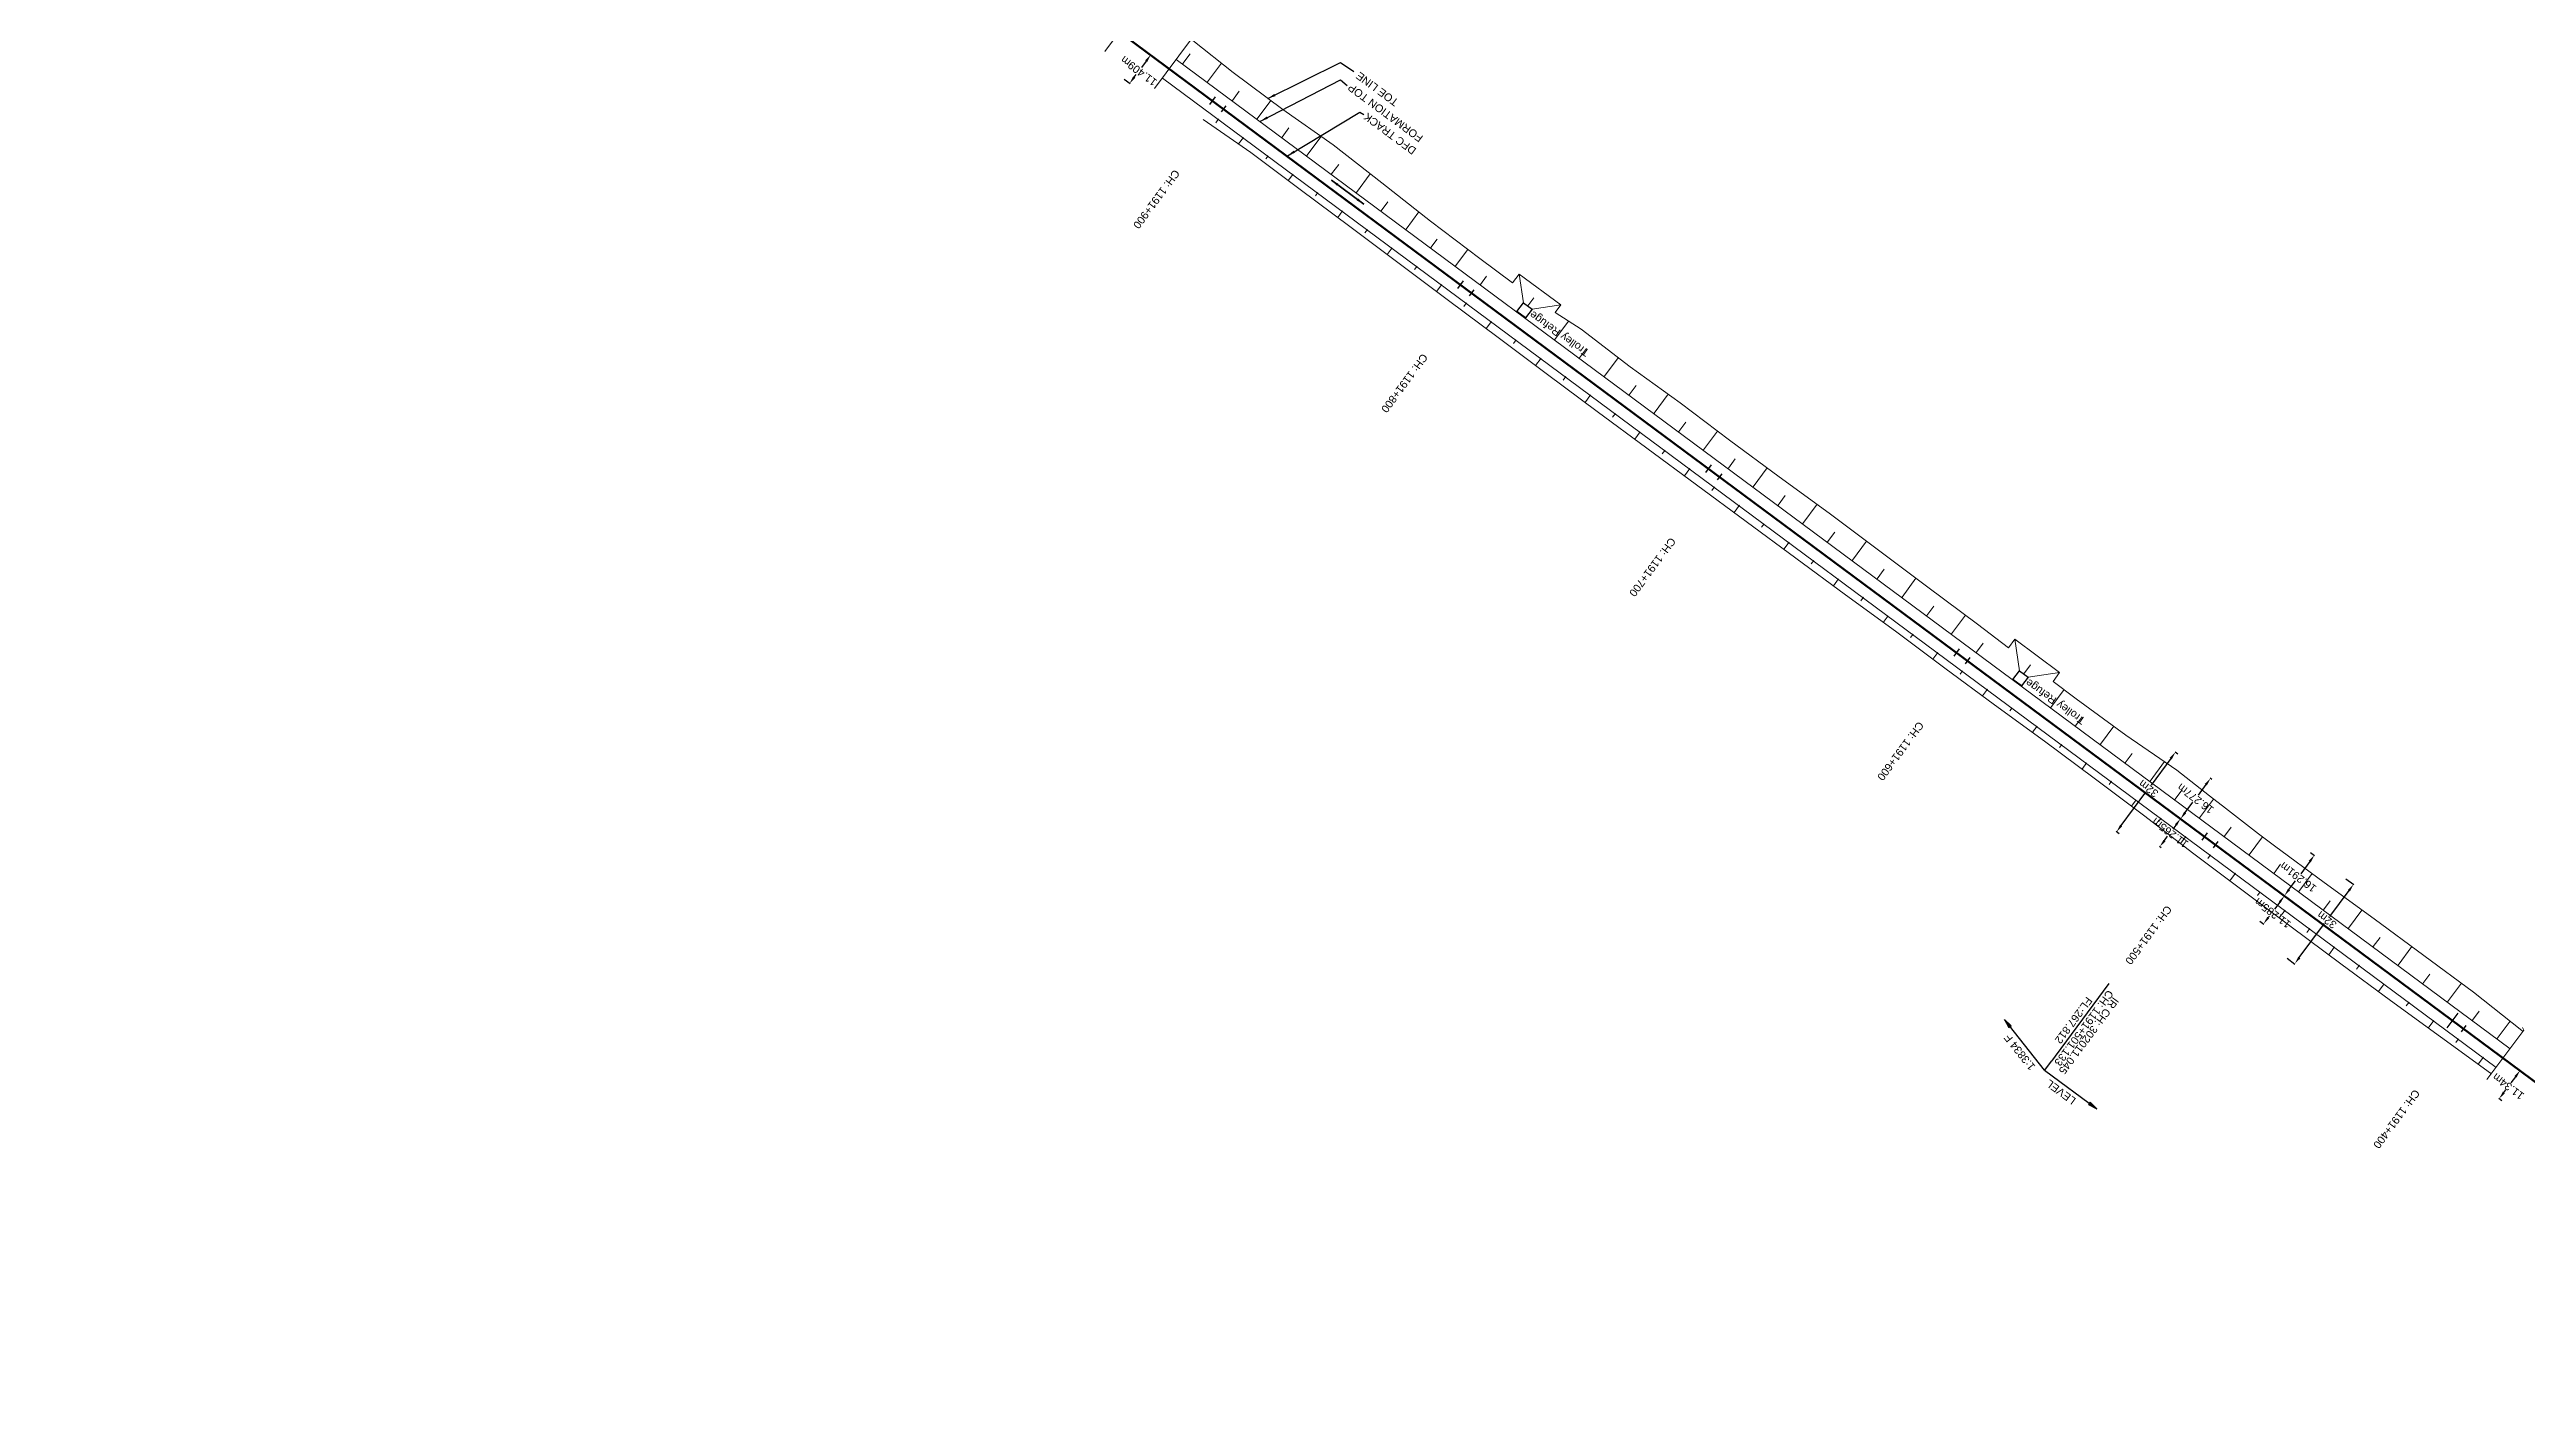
# Model space of a CAD drawing. Header units: metres. Extents: x 638322 to 644522, y 3380053 to 3384620.
# Drawn here: x 642493 to 643295, y 3380834 to 3381268 of the extents above; entities that cross this region are included whole.
import ezdxf
from ezdxf.enums import TextEntityAlignment as Align

# ---------------------------------------------------------------- set-up
doc = ezdxf.new("R2010")
doc.units = ezdxf.units.M
doc.header["$MEASUREMENT"] = 0
doc.linetypes.add('CENTER2', pattern=[1.125, 0.75, -0.125, 0.125, -0.125])
doc.layers.get('Defpoints').update_dxf_attribs({"lineweight": 0})
for name, color, linetype, lineweight in [('C-ALIG-DG-LINE', 1, 'CENTER2', 70), ('C-ALIG-LABL-DG', 1, 'Continuous', 25), ('PROPOSED DFCC TOE LINE', 239, 'Continuous', 0), ('PROPOSED DFCC TOE SLOPES', 239, 'Continuous', 0), ('PROPOSED DFCC TRACK', 1, 'Continuous', 0), ('PROPOSED FORMATION LINE - PLAN', 187, 'Continuous', 0), ('PROPOSED GRADES IN PLAN', 10, 'Continuous', 0)]:
    doc.layers.add(name, color=color, linetype=linetype, lineweight=lineweight)
for name, color, linetype in [('Dimension', 10, 'Continuous'), ('Layer3', 1, 'Continuous'), ('Trolley Refuse', 10, 'Continuous')]:
    doc.layers.add(name, color=color, linetype=linetype)
doc.styles.add('Arial', font='arial.ttf')
doc.styles.get("Standard").update_dxf_attribs({"font": 'arial.ttf'})
doc.styles.add('Style-Arial', font='arial.ttf')
doc.dimstyles.new('ISO-25', dxfattribs={"dimtxt": 2.5, "dimasz": 2.5, "dimexe": 1.25, "dimexo": 0.625, "dimtad": 1, "dimtxsty": 'Standard', "dimcen": 2.5, "dimadec": 0, "dimazin": 0, "dimtfac": 1, "dimtmove": 0, "dimatfit": 3, "dimfxl": 1, "dimarcsym": 0})
doc.dimstyles.get("Standard").update_dxf_attribs({"dimtxt": 2.5, "dimasz": 2.5, "dimexe": 0.18, "dimexo": 0.0625, "dimgap": 0.09, "dimtad": 0, "dimtih": 1, "dimtoh": 1, "dimdec": 3, "dimzin": 0, "dimdsep": 46, "dimtxsty": 'Standard', "dimcen": 0.09, "dimazin": 0, "dimtfac": 1, "dimtdec": 3, "dimtofl": 0, "dimtmove": 0, "dimatfit": 3, "dimfxl": 1, "dimtolj": 1, "dimtzin": 0, "dimarcsym": 0})

# ---------------------------------------------------------------- blocks, each defined once
blk = doc.blocks.new('*D475')
at = {"layer": 'Defpoints', "color": 0, "transparency": 16777216}
for p in [(643293.19, 3380937.16), (643294.21, 3380936.41), (643287.45, 3380927.3)]:
    blk.add_point(p, dxfattribs=at)
at = {"layer": 'Dimension', "color": 0, "lineweight": -2, "transparency": 16777216}
for p, q in [((643294.1, 3380936.48), (643293.09, 3380937.23)), ((643287.35, 3380927.37), (643286.34, 3380928.12)), ((643287.93, 3380930.06), (643288.55, 3380930.9)), ((643291.7, 3380935.15), (643290.22, 3380933.15))]:
    blk.add_line(p, q, dxfattribs=at)
at = {"layer": 'Dimension', "color": 0, "transparency": 16777216}
for points in [[(643291.37, 3380935.4), (643292.04, 3380934.9), (643293.19, 3380937.16)], [(643287.59, 3380930.31), (643288.26, 3380929.81), (643286.44, 3380928.05)]]:
    blk.add_solid(points, dxfattribs=at)
at = {"layer": 'Dimension', "color": 0, "lineweight": 0, "transparency": 16777216, "insert": (643289.39, 3380932.03), "char_height": 2.5, "attachment_point": 5, "rotation": 143, "style": 'Style-Arial'}
blk.add_mtext('\\A1;11.34m', dxfattribs=at)
blk = doc.blocks.new('TerminatorOpen_0.5')
at = {"color": 0, "linetype": 'ByBlock', "lineweight": -2}
for q in [(-1, 0.25), (-1, 0), (-1, -0.25)]:
    blk.add_line((0, 0), q, dxfattribs=at)
blk = doc.blocks.new('*D410')
at = {"layer": 'Defpoints', "color": 0, "transparency": 16777216}
for p in [(643215.54, 3380994.72), (643216.86, 3380993.74), (643208.81, 3380985.66)]:
    blk.add_point(p, dxfattribs=at)
at = {"layer": 'Dimension', "color": 0, "lineweight": -2, "transparency": 16777216}
for p, q in [((643215.64, 3380994.65), (643216.96, 3380993.66)), ((643208.92, 3380985.58), (643210.24, 3380984.6)), ((643211.63, 3380986.68), (643212.01, 3380987.2)), ((643215.37, 3380991.73), (643213.68, 3380989.45))]:
    blk.add_line(p, q, dxfattribs=at)
at = {"layer": 'Dimension', "color": 0, "transparency": 16777216}
for points in [[(643215.04, 3380991.98), (643215.71, 3380991.48), (643216.86, 3380993.74)], [(643211.29, 3380986.93), (643211.96, 3380986.43), (643210.14, 3380984.67)]]:
    blk.add_solid(points, dxfattribs=at)
at = {"layer": 'Dimension', "color": 0, "lineweight": 0, "transparency": 16777216, "insert": (643213.07, 3380988.15), "char_height": 2.5, "attachment_point": 5, "rotation": 143, "style": 'Style-Arial'}
blk.add_mtext('\\A1;11.285m', dxfattribs=at)
blk = doc.blocks.new('*D385')
at = {"layer": 'Defpoints', "color": 0, "transparency": 16777216}
for p in [(643236.67, 3380999.34), (643239.24, 3380997.43), (643217.62, 3380973.63)]:
    blk.add_point(p, dxfattribs=at)
at = {"layer": 'Dimension', "color": 0, "lineweight": -2, "transparency": 16777216}
for p, q in [((643237.76, 3380995.43), (643231.53, 3380987.01)), ((643236.77, 3380999.27), (643239.34, 3380997.36)), ((643221.69, 3380973.73), (643229.86, 3380984.76)), ((643217.72, 3380973.55), (643220.3, 3380971.65))]:
    blk.add_line(p, q, dxfattribs=at)
at = {"layer": 'Dimension', "color": 0, "transparency": 16777216}
for points in [[(643237.42, 3380995.67), (643238.09, 3380995.18), (643239.24, 3380997.43)], [(643221.35, 3380973.98), (643222.02, 3380973.48), (643220.2, 3380971.72)]]:
    blk.add_solid(points, dxfattribs=at)
at = {"layer": 'Dimension', "color": 0, "lineweight": 0, "transparency": 16777216, "insert": (643230.62, 3380985.94), "char_height": 2.5, "attachment_point": 5, "rotation": 143, "style": 'Style-Arial'}
blk.add_mtext('\\A1;32m', dxfattribs=at)
blk = doc.blocks.new('*D386')
at = {"layer": 'Defpoints', "color": 0, "transparency": 16777216}
for p in [(643183.22, 3381018.67), (643183.75, 3381018.28), (643177.05, 3381009.23)]:
    blk.add_point(p, dxfattribs=at)
at = {"layer": 'Dimension', "color": 0, "lineweight": -2, "transparency": 16777216}
for p, q in [((643181.74, 3381016.66), (643180.7, 3381015.27)), ((643183.65, 3381018.35), (643183.12, 3381018.75)), ((643176.95, 3381009.3), (643176.42, 3381009.7)), ((643178, 3381011.63), (643179.04, 3381013.02))]:
    blk.add_line(p, q, dxfattribs=at)
at = {"layer": 'Dimension', "color": 0, "transparency": 16777216}
for points in [[(643181.4, 3381016.91), (643182.07, 3381016.42), (643183.22, 3381018.67)], [(643177.67, 3381011.88), (643178.34, 3381011.38), (643176.52, 3381009.62)]]:
    blk.add_solid(points, dxfattribs=at)
at = {"layer": 'Dimension', "color": 0, "lineweight": 0, "transparency": 16777216, "insert": (643179.87, 3381014.15), "char_height": 2.5, "attachment_point": 5, "rotation": 143, "style": 'Style-Arial'}
blk.add_mtext('\\A1;11.265m', dxfattribs=at)
blk = doc.blocks.new('*D387')
at = {"layer": 'Defpoints', "color": 0, "transparency": 16777216}
for p in [(643181.54, 3381040.18), (643182.48, 3381039.48), (643163.43, 3381013.77)]:
    blk.add_point(p, dxfattribs=at)
at = {"layer": 'Dimension', "color": 0, "lineweight": -2, "transparency": 16777216}
for p, q in [((643180.05, 3381038.17), (643173.69, 3381029.57)), ((643182.38, 3381039.55), (643181.44, 3381040.25)), ((643163.98, 3381016.47), (643172.02, 3381027.32)), ((643163.33, 3381013.84), (643162.39, 3381014.54))]:
    blk.add_line(p, q, dxfattribs=at)
at = {"layer": 'Dimension', "color": 0, "transparency": 16777216}
for points in [[(643179.72, 3381038.42), (643180.39, 3381037.92), (643181.54, 3381040.18)], [(643163.65, 3381016.72), (643164.31, 3381016.22), (643162.49, 3381014.46)]]:
    blk.add_solid(points, dxfattribs=at)
at = {"layer": 'Dimension', "color": 0, "lineweight": 0, "transparency": 16777216, "insert": (643172.85, 3381028.45), "char_height": 2.5, "attachment_point": 5, "rotation": 143, "style": 'Style-Arial'}
blk.add_mtext('\\A1;32m', dxfattribs=at)
blk = doc.blocks.new('*D388')
at = {"layer": 'Defpoints', "color": 0, "transparency": 16777216}
for p in [(642847.78, 3381267.33), (642849.65, 3381265.93), (642840.98, 3381258.16)]:
    blk.add_point(p, dxfattribs=at)
at = {"layer": 'Dimension', "color": 0, "lineweight": -2, "transparency": 16777216}
for p, q in [((642847.88, 3381267.25), (642849.76, 3381265.86)), ((642841.08, 3381258.09), (642842.96, 3381256.69)), ((642844.35, 3381258.78), (642844.96, 3381259.61)), ((642848.17, 3381263.93), (642846.63, 3381261.86))]:
    blk.add_line(p, q, dxfattribs=at)
at = {"layer": 'Dimension', "color": 0, "transparency": 16777216}
for points in [[(642847.83, 3381264.17), (642848.5, 3381263.68), (642849.65, 3381265.93)], [(642844.01, 3381259.03), (642844.68, 3381258.53), (642842.86, 3381256.77)]]:
    blk.add_solid(points, dxfattribs=at)
at = {"layer": 'Dimension', "color": 0, "lineweight": 0, "transparency": 16777216, "insert": (642845.8, 3381260.73), "char_height": 2.5, "attachment_point": 5, "rotation": 143, "style": 'Style-Arial'}
blk.add_mtext('\\A1;11.409m', dxfattribs=at)
blk = doc.blocks.new('*D422')
at = {"layer": 'Defpoints', "color": 0, "transparency": 16777216}
for p in [(643225.24, 3381007.81), (643226.56, 3381006.83), (643215.54, 3380994.72)]:
    blk.add_point(p, dxfattribs=at)
at = {"layer": 'Dimension', "color": 0, "lineweight": -2, "transparency": 16777216}
for p, q in [((643225.07, 3381004.82), (643222.16, 3381000.89)), ((643225.34, 3381007.73), (643226.66, 3381006.75)), ((643215.64, 3380994.65), (643216.96, 3380993.66)), ((643218.35, 3380995.75), (643220.49, 3380998.64))]:
    blk.add_line(p, q, dxfattribs=at)
at = {"layer": 'Dimension', "color": 0, "transparency": 16777216}
for points in [[(643224.74, 3381005.07), (643225.41, 3381004.57), (643226.56, 3381006.83)], [(643218.01, 3380996), (643218.68, 3380995.5), (643216.86, 3380993.74)]]:
    blk.add_solid(points, dxfattribs=at)
at = {"layer": 'Dimension', "color": 0, "lineweight": 0, "transparency": 16777216, "insert": (643221.33, 3380999.76), "char_height": 2.5, "attachment_point": 5, "rotation": 143, "style": 'Style-Arial'}
blk.add_mtext('\\A1;16.291m', dxfattribs=at)
blk = doc.blocks.new('*D423')
at = {"layer": 'Defpoints', "color": 0, "transparency": 16777216}
for p in [(643192.92, 3381031.75), (643193.45, 3381031.35), (643183.75, 3381018.28)]:
    blk.add_point(p, dxfattribs=at)
at = {"layer": 'Dimension', "color": 0, "lineweight": -2, "transparency": 16777216}
for p, q in [((643191.43, 3381029.74), (643188.91, 3381026.34)), ((643193.35, 3381031.43), (643192.82, 3381031.82)), ((643183.65, 3381018.35), (643183.12, 3381018.75)), ((643184.71, 3381020.68), (643187.24, 3381024.08))]:
    blk.add_line(p, q, dxfattribs=at)
at = {"layer": 'Dimension', "color": 0, "transparency": 16777216}
for points in [[(643191.09, 3381029.99), (643191.76, 3381029.49), (643192.92, 3381031.75)], [(643184.38, 3381020.93), (643185.05, 3381020.43), (643183.22, 3381018.67)]]:
    blk.add_solid(points, dxfattribs=at)
at = {"layer": 'Dimension', "color": 0, "lineweight": 0, "transparency": 16777216, "insert": (643188.07, 3381025.21), "char_height": 2.5, "attachment_point": 5, "rotation": 143, "style": 'Style-Arial'}
blk.add_mtext('\\A1;16.277m', dxfattribs=at)
blk = doc.blocks.new('Tick Hor')
at = {"color": 1}
blk.add_lwpolyline([(-0.5, 0), (0.5, 0)], dxfattribs=at)
blk = doc.blocks.new('Direction')
h = blk.add_hatch(color=256)
h.dxf.hatch_style = 1
h.paths.add_polyline_path([(-5.54, 0), (-4.75, -0.13), (-4.75, 0.13)])
blk.add_lwpolyline([(-5.54, 0), (-4.75, -0.13), (-4.75, 0.13)], close=True)
blk.add_lwpolyline([(0, 0), (-5.54, 0)])

msp = doc.modelspace()

# ---------------------------------------------------------------- linework, layer by layer
at = {"layer": 'C-ALIG-DG-LINE', "color": 1, "linetype": 'Continuous', "lineweight": 50, "flags": 128}
msp.add_lwpolyline([(644016.6721, 3380400.8705), (642492.9785, 3381530.3248)], dxfattribs=at)
at = {"layer": 'Layer3', "color": 1, "linetype": 'Continuous', "lineweight": -3}
msp.add_lwpolyline([(644016.6722, 3380400.8705), (642492.9785, 3381530.3248)], dxfattribs=at)
at = {"layer": 'PROPOSED DFCC TOE LINE', "lineweight": 0, "flags": 128}
for points in [[(642863.3479, 3381270.5803), (642876.3868, 3381260.2405), (642892.4046, 3381248.2641), (642908.8079, 3381236.8076), (642924.5717, 3381224.4884), (642940.3109, 3381212.1361), (642956.2616, 3381200.0691), (642966.8622, 3381192.1515), (642968.9905, 3381195.0222), (642982.4938, 3381185.0111), (642980.7082, 3381182.6026), (642989.0629, 3381177.1489), (643004.937, 3381164.9786), (643021.1643, 3381153.2847), (643037.1001, 3381141.1975), (643053.2442, 3381129.3914), (643069.4276, 3381117.6382), (643085.4346, 3381105.6472), (643101.4146, 3381093.6196), (643117.4234, 3381081.6311), (643127.4733, 3381074.0671), (643129.5173, 3381076.8242), (643144.0698, 3381066.0353), (643141.9394, 3381063.1617), (643149.368, 3381057.5553), (643165.5462, 3381045.7951), (643181.997, 3381034.4027), (643192.6287, 3381026.0811), (643197.7509, 3381022.0702), (643208.4255, 3381013.8065), (643213.6539, 3381009.9389), (643229.7453, 3380998.0616), (643245.9019, 3380986.2724), (643262.0095, 3380974.4169), (643278.0945, 3380962.5311), (643293.7982, 3380950.1309), (643294.1676, 3380949.8388)], [(643283.9042, 3380936.1304), (643283.5943, 3380936.3674), (643267.3763, 3380948.0739), (643251.2305, 3380959.8777), (643235.1165, 3380971.7245), (643219.0641, 3380983.6544), (643203.0673, 3380995.6592), (643197.8738, 3380999.574), (643187.0891, 3381007.689), (643181.9179, 3381011.6339), (643171.1866, 3381019.8211), (643155.207, 3381031.8492), (643139.1772, 3381043.8095), (643122.9933, 3381055.5619), (643106.9057, 3381067.4443), (643090.8638, 3381079.3883), (643074.7369, 3381091.2177), (643058.6337, 3381103.079), (643042.5085, 3381114.9106), (643026.4297, 3381126.8049), (643010.3285, 3381138.6688), (642994.2281, 3381150.5339), (642978.186, 3381162.4777), (642962.1781, 3381174.4676), (642946.1489, 3381186.4287), (642930.1539, 3381198.4359), (642914.1308, 3381210.4053), (642898.0924, 3381222.354), (642882.1003, 3381234.3652), (642866.6965, 3381244.9965)]]:
    msp.add_lwpolyline(points, dxfattribs=at)
at = {"layer": 'PROPOSED DFCC TOE SLOPES', "flags": 128}
for points in [[(642860.0508, 3381263.1464), (642862.3965, 3381266.3105)], [(642868.0839, 3381257.1908), (642872.5818, 3381263.2579)], [(642876.117, 3381251.2353), (642878.3128, 3381254.197)], [(642884.1501, 3381245.2797), (642888.5175, 3381251.1705)], [(642871.6503, 3381245.2104), (642870.7595, 3381244.0088)], [(642892.1833, 3381239.3241), (642894.4044, 3381242.3201)], [(642879.6835, 3381239.2548), (642878.1035, 3381237.1237)], [(642887.7166, 3381233.2993), (642886.966, 3381232.2869)], [(642900.2164, 3381233.3685), (642904.8272, 3381239.5878)], [(642895.7497, 3381227.3437), (642894.2115, 3381225.2689)], [(642908.2495, 3381227.413), (642910.5569, 3381230.5253)], [(642916.2827, 3381221.4574), (642920.7462, 3381227.478)], [(642903.7828, 3381221.3881), (642903.0011, 3381220.3337)], [(642924.3158, 3381215.5018), (642926.4688, 3381218.4058)], [(642911.816, 3381215.4326), (642910.2386, 3381213.305)], [(642919.8491, 3381209.477), (642919.0515, 3381208.4011)], [(642932.3489, 3381209.5462), (642936.4913, 3381215.1337)], [(642927.8822, 3381203.5214), (642926.2654, 3381201.3406)], [(642940.382, 3381203.5907), (642942.3987, 3381206.3108)], [(642948.4152, 3381197.6351), (642952.3907, 3381202.9975)], [(642935.9154, 3381197.5658), (642935.0925, 3381196.456)], [(642956.4483, 3381191.6795), (642958.4166, 3381194.3345)], [(642970.373, 3381185.713), (642968.9905, 3381195.0222)], [(642943.9485, 3381191.6103), (642942.2673, 3381189.3425)], [(642951.9816, 3381185.6547), (642951.1276, 3381184.5027)], [(642971.7788, 3381184.6708), (642973.7605, 3381187.3437)], [(642973.1846, 3381183.6286), (642982.4938, 3381185.0111)], [(642960.0147, 3381179.6991), (642958.2882, 3381177.3703)], [(642980.5477, 3381173.8128), (642984.9914, 3381179.8066)], [(642968.0479, 3381173.7435), (642967.1726, 3381172.5629)], [(642988.5808, 3381167.8572), (642990.8642, 3381170.9372)], [(642976.081, 3381167.788), (642974.3012, 3381165.3873)], [(642984.1141, 3381161.8324), (642983.214, 3381160.6183)], [(642996.6139, 3381161.9016), (643001.0847, 3381167.932)], [(642992.1472, 3381155.8768), (642990.335, 3381153.4324)], [(643004.647, 3381155.9461), (643006.8798, 3381158.9578)], [(643012.6802, 3381149.9905), (643017.2263, 3381156.1225)], [(643000.1804, 3381149.9212), (642999.2757, 3381148.701)], [(643020.7133, 3381144.0349), (643022.9891, 3381147.1047)], [(643008.2135, 3381143.9657), (643006.4212, 3381141.5482)], [(643016.2466, 3381138.0101), (643015.3591, 3381136.813)], [(643028.7464, 3381138.0793), (643033.2328, 3381144.1308)], [(643024.2797, 3381132.0545), (643022.5223, 3381129.684)], [(643036.7796, 3381132.1238), (643039.017, 3381135.1417)], [(643044.8127, 3381126.1682), (643049.3264, 3381132.2565)], [(643032.3129, 3381126.0989), (643031.44, 3381124.9216)], [(643052.8458, 3381120.2126), (643055.1272, 3381123.2898)], [(643040.346, 3381120.1434), (643038.6066, 3381117.7971)], [(643048.3791, 3381114.1878), (643047.5185, 3381113.0269)], [(643060.8789, 3381114.257), (643065.5003, 3381120.4905)], [(643056.4123, 3381108.2322), (643054.7205, 3381105.9503)], [(643068.9121, 3381108.3015), (643071.2293, 3381111.4271)], [(643076.9452, 3381102.3459), (643081.5501, 3381108.5572)], [(643064.4454, 3381102.2766), (643063.6114, 3381101.1517)], [(643084.9783, 3381096.3903), (643087.2625, 3381099.4713)], [(643093.0114, 3381090.4348), (643097.5366, 3381096.5385)], [(643072.4785, 3381096.3211), (643070.829, 3381094.0961)], [(643080.5116, 3381090.3655), (643079.6992, 3381089.2696)], [(643088.5448, 3381084.4099), (643086.9501, 3381082.259)], [(643101.0446, 3381084.4792), (643103.2893, 3381087.5069)], [(643109.0777, 3381078.5236), (643113.5384, 3381084.5404)], [(643096.5779, 3381078.4543), (643095.7848, 3381077.3846)], [(643104.611, 3381072.4988), (643103.0127, 3381070.3429)], [(643117.1108, 3381072.568), (643119.3231, 3381075.5521)], [(643131.0356, 3381066.6015), (643129.5173, 3381076.8242)], [(643112.6441, 3381066.5432), (643111.8448, 3381065.4649)], [(643132.4414, 3381065.5593), (643134.6175, 3381068.4945)], [(643133.8472, 3381064.5171), (643144.0698, 3381066.0353)], [(643120.6773, 3381060.5876), (643119.0892, 3381058.4455)], [(643141.2102, 3381054.7013), (643145.4938, 3381060.4792)], [(643128.7104, 3381054.632), (643127.9341, 3381053.5849)], [(643136.7435, 3381048.6765), (643135.2497, 3381046.6615)], [(643149.2433, 3381048.7457), (643151.3872, 3381051.6374)], [(643157.2765, 3381042.7902), (643161.6201, 3381048.649)], [(643144.7767, 3381042.7209), (643144.0393, 3381041.7264)], [(643152.8098, 3381036.7653), (643151.3169, 3381034.7517)], [(643165.3096, 3381036.8346), (643167.5445, 3381039.8491)], [(643173.3427, 3381030.879), (643178.0048, 3381037.1674)], [(643160.8429, 3381030.8097), (643160.0809, 3381029.7819)], [(643168.876, 3381024.8542), (643167.3087, 3381022.74)], [(643181.3758, 3381024.9234), (643183.7134, 3381028.0765)], [(643189.409, 3381018.9679), (643193.9282, 3381025.0636)], [(643176.9092, 3381018.8986), (643176.0939, 3381017.7989)], [(643184.9423, 3381012.943), (643183.2298, 3381010.6331)], [(643197.4421, 3381013.0123), (643199.6317, 3381015.9657)], [(643205.4752, 3381007.0567), (643209.7519, 3381012.8253)], [(643192.9754, 3381006.9874), (643192.0884, 3381005.791)], [(643201.0085, 3381001.0319), (643199.1914, 3380998.5808)], [(643213.5083, 3381001.1011), (643215.6515, 3381003.9919)], [(643221.5415, 3380995.1456), (643225.8403, 3381000.944)], [(643209.0417, 3380995.0763), (643208.1127, 3380993.8232)], [(643217.0748, 3380989.1207), (643215.182, 3380986.5677)], [(643229.5746, 3380989.19), (643231.7387, 3380992.109)], [(643237.6077, 3380983.2344), (643241.9811, 3380989.1334)], [(643225.1079, 3380983.1651), (643224.1513, 3380981.8748)], [(643233.141, 3380977.2096), (643231.2209, 3380974.6196)], [(643245.6409, 3380977.2788), (643247.8438, 3380980.2503)], [(643253.674, 3380971.3233), (643258.1005, 3380977.294)], [(643241.1742, 3380971.254), (643240.2186, 3380969.965)], [(643261.7071, 3380965.3677), (643263.9278, 3380968.363)], [(643249.2073, 3380965.2984), (643247.32, 3380962.7527)], [(643269.7402, 3380959.4121), (643274.191, 3380965.4155)], [(643257.2404, 3380959.3428), (643256.3128, 3380958.0916)], [(643265.2736, 3380953.3873), (643263.458, 3380950.9384)], [(643277.7734, 3380953.4565), (643279.9544, 3380956.3984)], [(643285.8065, 3380947.501), (643289.9872, 3380953.1401)], [(643273.3067, 3380947.4317), (643272.4281, 3380946.2466)], [(643281.3398, 3380941.4761), (643279.6585, 3380939.2083)]]:
    msp.add_lwpolyline(points, dxfattribs=at)
at = {"layer": 'PROPOSED DFCC TRACK', "linetype": 'Continuous', "flags": 128}
for points in [[(642834.7956, 3381267.0348), (642846.1985, 3381282.4155), (642845.7089, 3381283.3472)], [(642850.929, 3381255.1101), (642862.5161, 3381270.7394), (642863.5499, 3381270.5417)], [(643282.4877, 3380934.2385), (643294.4398, 3380950.2024), (643293.9546, 3380951.1364)]]:
    msp.add_lwpolyline(points, dxfattribs=at)
at = {"layer": 'PROPOSED FORMATION LINE - PLAN', "lineweight": 0, "flags": 128}
for points in [[(643285.4662, 3380938.2168), (642853.4226, 3381258.4737)], [(643289.9613, 3380944.2206), (642857.8893, 3381264.4986)]]:
    msp.add_lwpolyline(points, dxfattribs=at)
at = {"layer": 'Trolley Refuse'}
for points in [[(642970.373, 3381185.713), (642973.1846, 3381183.6286), (642971.1002, 3381180.817), (642968.2886, 3381182.9014)], [(643131.0356, 3381066.6015), (643133.8472, 3381064.5171), (643131.7627, 3381061.7055), (643128.9511, 3381063.7899)]]:
    msp.add_lwpolyline(points, close=True, dxfattribs=at)

# ---------------------------------------------------------------- block references
at = {"layer": 'C-ALIG-LABL-DG', "color": 1, "linetype": 'Continuous', "lineweight": 25}
for p, xscale, yscale, zscale, rotation in [((642869.6322, 3381251.1262), 3, 3, 3, 233.4519112001875), ((642873.2028, 3381248.4794), 2.499999999999998, 2.499999999999998, 2.499999999999998, 233.4519111854406), ((642949.9679, 3381191.5764), 3, 3, 3, 233.4519112001875), ((642953.5386, 3381188.9297), 2.499999999999998, 2.499999999999998, 2.499999999999998, 233.4519111854406), ((643030.3036, 3381132.0267), 3, 3, 3, 233.4519112001875), ((643033.8743, 3381129.3799), 2.499999999999998, 2.499999999999998, 2.499999999999998, 233.4519111854406), ((643110.6394, 3381072.477), 3, 3, 3, 233.4519112001875), ((643114.21, 3381069.8302), 2.499999999999998, 2.499999999999998, 2.499999999999998, 233.4519111854406), ((643190.9751, 3381012.9273), 3, 3, 3, 233.4519112001875), ((643194.5458, 3381010.2805), 2.499999999999998, 2.499999999999998, 2.499999999999998, 233.4519111854406), ((643271.3108, 3380953.3775), 6.000000000000001, 6.000000000000001, 6.000000000000001, 233.4519112001875), ((643274.8815, 3380950.7308), 2.499999999999998, 2.499999999999998, 2.499999999999998, 233.4519111854406)]:
    msp.add_blockref('Tick Hor', p, dxfattribs=dict(at, xscale=xscale, yscale=yscale, zscale=zscale, rotation=rotation))

# ---------------------------------------------------------------- texts
at = {"layer": 'PROPOSED DFCC TOE LINE', "lineweight": 0}
msp.add_text(' TOE LINE', height=2.5, rotation=143.5, dxfattribs=at).set_placement((642917.354, 3381260.6332), align=Align.RIGHT)
at = {"layer": 'PROPOSED DFCC TRACK', "color": 10, "linetype": 'Continuous', "lineweight": -3, "ltscale": 5}
msp.add_text(' DFC TRACK', height=2.5, rotation=143.4476162, dxfattribs=at).set_placement((642919.8573, 3381247.3883), align=Align.RIGHT)
at = {"layer": 'PROPOSED FORMATION LINE - PLAN', "lineweight": 0}
msp.add_text(' FORMATION TOP', height=2.5, rotation=143.5, dxfattribs=at).set_placement((642914.7163, 3381256.8432, 306.8582), align=Align.RIGHT)
at = {"layer": 'PROPOSED GRADES IN PLAN', "color": 7, "insert": (643162.402, 3380960.4502), "char_height": 2.5, "attachment_point": 4, "rotation": 233.432483, "line_spacing_factor": 0.84, "style": 'Style-Arial'}
msp.add_mtext('IR CH: 302011.045', dxfattribs=at)
at = {"layer": 'Trolley Refuse'}
for p in [(642992.0142, 3381170.1269), (643152.6767, 3381051.0154)]:
    msp.add_text('Trolley Refuge', height=2.5, rotation=144.8352387, dxfattribs=at).set_placement(p)

# ---------------------------------------------------------------- dimensions: what is measured, and where the dimension line sits
at = {"layer": 'Dimension', "color": 10, "lineweight": 0}
for base, p1, p2, angle, picture, middle in [((642849.6548, 3381265.9344), (642840.9839, 3381258.1601), (642847.7788, 3381267.3252), 53.4476162, '*D388', (642845.7989, 3381260.7334)), ((643181.5408, 3381040.1766), (643163.4338, 3381013.7662), (643182.4827, 3381039.4788), 53.4674266, '*D387', (643172.8511, 3381028.4471)), ((643226.5629, 3381006.8257), (643215.5361, 3380994.7212), (643225.2382, 3381007.8078), 53.4476608, '*D422', (643221.3282, 3380999.7649)), ((643216.8608, 3380993.7391), (643208.815, 3380985.6554), (643215.5361, 3380994.7212), 53.4475525, '*D410', (643213.0727, 3380988.1506)), ((643239.2435, 3380997.4345), (643217.6214, 3380973.6278), (643236.6674, 3380999.3425), 53.4739949, '*D385', (643230.6214, 3380985.9391)), ((643293.1907, 3380937.1589), (643287.4518, 3380927.2973), (643294.2053, 3380936.4067), 53.4475556, '*D475', (643289.3866, 3380932.0278))]:
    dim = msp.add_linear_dim(base=base, p1=p1, p2=p2, angle=angle, dimstyle='Standard', override={"dimexe": 0.125, "dimexo": 0.125, "dimgap": 0.125, "dimtad": 1, "dimtih": 0, "dimtoh": 0, "dimzin": 11, "dimpost": 'm', "dimtxsty": 'Style-Arial', "dimsah": 1, "dimadec": 4, "dimazin": 3, "dimtmove": 2, "dimatfit": 1, "dimldrblk": 'TerminatorOpen_0.5', "dimfrac": 2, "dimtzin": 11}, dxfattribs=at)
    dim.commit()
    dim.dimension.update_dxf_attribs({"geometry": picture, "text_midpoint": middle, "dimtype": 129, "text_rotation": 143})
for p1, p2, picture, middle in [((643183.7549, 3381018.2793), (643193.4487, 3381031.3548), '*D423', (643188.0714, 3381025.2103)), ((643177.0462, 3381009.2303), (643183.7549, 3381018.2793), '*D386', (643179.8701, 3381014.1481))]:
    dim = msp.add_aligned_dim(p1=p1, p2=p2, distance=0.6603, dimstyle='Standard', override={"dimexe": 0.125, "dimexo": 0.125, "dimgap": 0.125, "dimtad": 1, "dimtih": 0, "dimtoh": 0, "dimzin": 11, "dimpost": 'm', "dimtxsty": 'Style-Arial', "dimsah": 1, "dimadec": 4, "dimazin": 3, "dimtmove": 2, "dimatfit": 1, "dimldrblk": 'TerminatorOpen_0.5', "dimfrac": 2, "dimtzin": 11}, dxfattribs=at)
    dim.commit()
    dim.dimension.update_dxf_attribs({"geometry": picture, "text_midpoint": middle, "text_rotation": 143})

# ---------------------------------------------------------------- leaders
at = {"layer": 'PROPOSED DFCC TOE LINE', "lineweight": 0}
msp.add_leader([(642887.6014, 3381251.8555), (642911.1811, 3381263.4765), (642915.4056, 3381260.5392)], dimstyle='ISO-25', override={"dimtxt": 3, "dimasz": 2.5, "dimgap": 0.625, "dimtad": 0, "dimdec": 3, "dimzin": 2, "dimtdec": 3}, dxfattribs=at)
at = {"layer": 'PROPOSED DFCC TRACK', "color": 10, "linetype": 'Continuous', "lineweight": -3, "ltscale": 5}
msp.add_leader([(642894.0012, 3381233.3082), (642917.3557, 3381247.4456), (642918.6864, 3381246.6228)], dimstyle='ISO-25', override={"dimtxt": 3, "dimasz": 2.5, "dimgap": 0.625, "dimtad": 0, "dimdec": 3, "dimzin": 2, "dimtdec": 3}, dxfattribs=at)
at = {"layer": 'PROPOSED DFCC TRACK', "linetype": 'Continuous', "lineweight": 0}
for points in [[(642908.167, 3381225.4102), (642918.6506, 3381217.6352)], [(642918.6506, 3381217.6352), (642908.167, 3381225.4102)]]:
    msp.add_leader(points, dimstyle='ISO-25', override={"dimtxt": 3, "dimasz": 2.5, "dimtad": 0, "dimdec": 3, "dimzin": 2, "dimtdec": 3}, dxfattribs=at)
at = {"layer": 'PROPOSED FORMATION LINE - PLAN', "lineweight": 0}
msp.add_leader([(642885.2012, 3381244.5004), (642911.0904, 3381257.8331), (642913.3036, 3381256.0711)], dimstyle='ISO-25', override={"dimtxt": 3, "dimasz": 2.5, "dimgap": 0.625, "dimtad": 0, "dimdec": 3, "dimzin": 2, "dimtdec": 3}, dxfattribs=at)

# ---------------------------------------------------------------- next in the draw order: texts
at = {"layer": 'C-ALIG-LABL-DG', "color": 1, "linetype": 'Continuous', "lineweight": 25, "char_height": 2.5, "style": 'Arial', "bg_fill": 3, "box_fill_scale": 1.04, "bg_fill_color": 256, "bg_fill_true_color": 13158600, "bg_fill_transparency": 0}
for s, insert, width, attachment_point, rotation in [('CH: 1191+900', (642858.2558, 3381228.3151), 22.502814, 4, 233.4519112), ('CH: 1191+800', (642938.5916, 3381168.7654), 22.502814, 4, 233.4519112), ('CH: 1191+700', (643018.9273, 3381109.2157), 22.502814, 4, 233.4519112), ('CH: 1191+600', (643099.263, 3381049.6659), 22.502814, 4, 233.4519112), ('CH: 1191+500', (643179.5988, 3380990.1162), 22.502814, 4, 233.4519112), ('1:3834 F', (643136.3895, 3380938.5019), 13.377677, 7, 128.4519112), ('CH: 1191+400', (643259.9345, 3380930.5665), 22.502814, 4, 233.4519112)]:
    msp.add_mtext(s, dxfattribs=dict(at, insert=insert, width=width, attachment_point=attachment_point, rotation=rotation))

# ---------------------------------------------------------------- next in the draw order: texts
at = {"layer": 'C-ALIG-LABL-DG', "color": 1, "linetype": 'Continuous', "lineweight": 25, "insert": (643140.829, 3380934.4481), "char_height": 2.5, "width": 10.597766, "attachment_point": 9, "rotation": 143.4519112, "style": 'Arial', "bg_fill": 3, "box_fill_scale": 1.04, "bg_fill_color": 256, "bg_fill_true_color": 13158600, "bg_fill_transparency": 0}
msp.add_mtext('LEVEL', dxfattribs=at)

# ---------------------------------------------------------------- next in the draw order: texts
at = {"layer": 'C-ALIG-LABL-DG', "color": 1, "linetype": 'Continuous', "lineweight": 25, "insert": (643150.2598, 3380952.1764), "char_height": 2.5, "width": 29.376808, "attachment_point": 5, "rotation": 233.4519112, "style": 'Arial', "bg_fill": 3, "box_fill_scale": 1.04, "bg_fill_color": 256, "bg_fill_true_color": 13158600, "bg_fill_transparency": 0}
msp.add_mtext('CH: 1191+501.133\\PFL:267.812', dxfattribs=at)

# ---------------------------------------------------------------- next in the draw order: linework, layer by layer
at = {"layer": 'C-ALIG-LABL-DG', "color": 1, "linetype": 'Continuous', "lineweight": 25}
msp.add_line((643160.0515, 3380965.386), (643139.2091, 3380937.2685), dxfattribs=at)

# ---------------------------------------------------------------- next in the draw order: block references
for xscale, yscale, zscale, rotation in [(3.789791541545082, 3.789791541545082, 3.789791541545082, 308.4519111854796), (3.789791541545083, 3.789791541545083, 3.789791541545083, 143.4519111854795)]:
    msp.add_blockref('Direction', (643139.2091, 3380937.2685), dxfattribs=dict(at, xscale=xscale, yscale=yscale, zscale=zscale, rotation=rotation))

doc.saveas('drawing.dxf')
